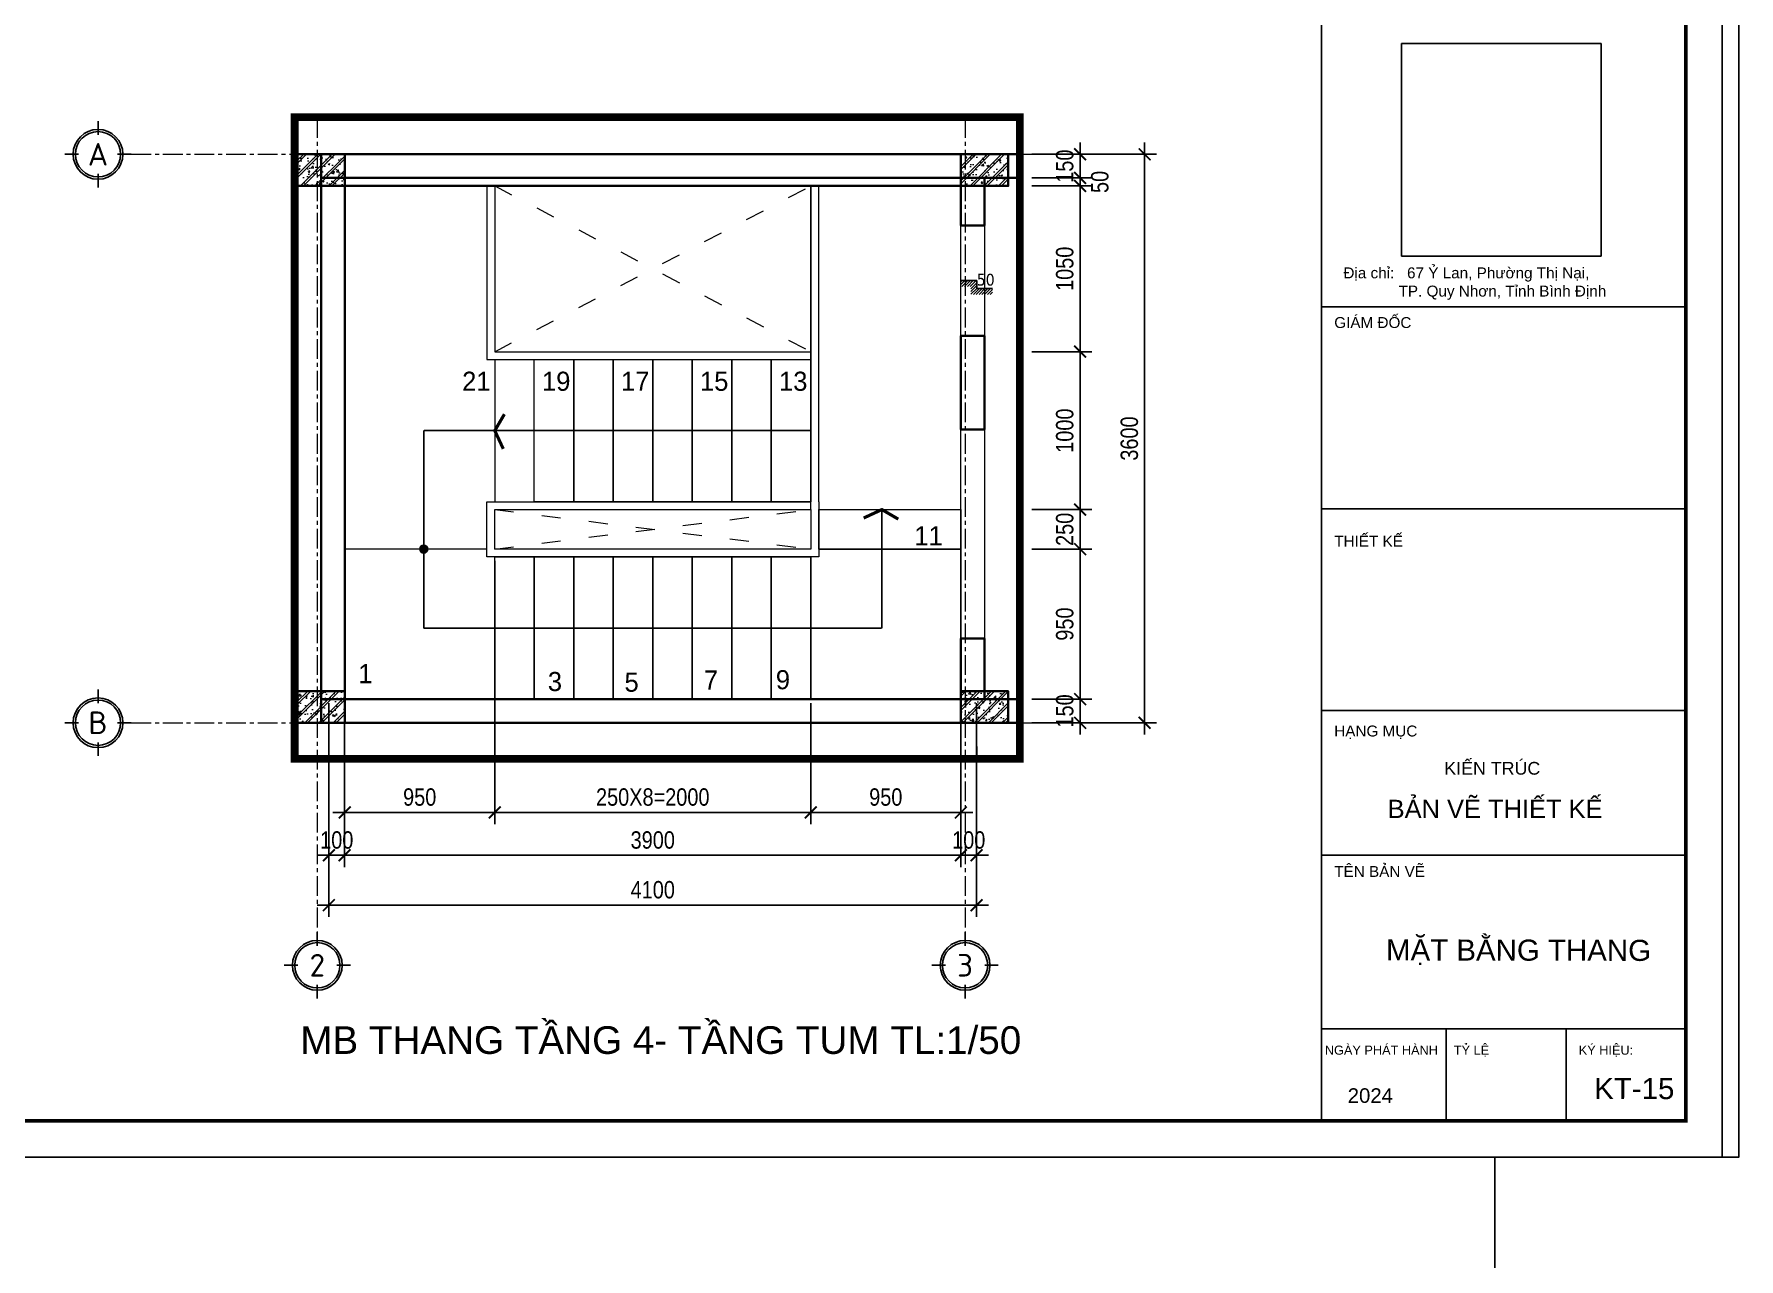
# Model space of a CAD drawing. Header units: inches. Extents: x 236662 to 497023, y -248575 to 81795.
# Drawn here: x 291129 to 301920, y -161604 to -153848 of the extents above; entities that cross this region are included whole.
import ezdxf
from ezdxf.enums import TextEntityAlignment as Align
from ezdxf.xclip import XClip

# ---------------------------------------------------------------- set-up
doc = ezdxf.new("R2010")
doc.units = ezdxf.units.IN
doc.header["$LTSCALE"] = 10
doc.header["$MEASUREMENT"] = 0
for name, pattern in [('ACAD_ISO02W100', [15, 12, -3]), ('ACAD_ISO03W100', [30, 12, -18]), ('CENTER', [2, 1.25, -0.25, 0.25, -0.25]), ('DASHED2', [0.375, 0.25, -0.125])]:
    doc.linetypes.add(name, pattern=pattern)
for name, color, linetype in [('01. HP_TEXT', 9, 'Continuous'), ('07. HP_KY HIEU', 43, 'Continuous'), ('07. HP_KY HIEU @ 1', 43, 'Continuous'), ('08. HP_DIM', 118, 'Continuous'), ('12. HP_NET KHUAT', 25, 'ACAD_ISO03W100'), ('TEXT', 2, 'Continuous')]:
    doc.layers.add(name, color=color, linetype=linetype)
for name, color, linetype, lineweight in [('02. HP_BE TONG', 1, 'Continuous', 35), ('03. HP_TUONG', 2, 'Continuous', 35), ('05. HP_TRUC', 251, 'CENTER', 5), ('06. HP_THAY 1', 134, 'Continuous', 15), ('06. HP_THAY 2', 147, 'Continuous', 13), ('09_HP_HATCH', 8, 'Continuous', 5), ('14. HP_OPENING', 250, 'ACAD_ISO03W100', 5), ('GHICHU', 7, 'Continuous', 9), ('N KHUAT', 8, 'Continuous', 5)]:
    doc.layers.add(name, color=color, linetype=linetype, lineweight=lineweight)
doc.layers.add('Tpl_Bound', color=1, linetype='Continuous', plot=False)
doc.styles.add('AVO', font='VAVOB.TTF')
doc.styles.add('BAOANNOTE', font='arial.ttf', dxfattribs={"width": 0.8})
doc.styles.add('ISOCP50', font='isocpeur.ttf')
doc.styles.get("Standard").update_dxf_attribs({"font": 'arial.ttf'})
doc.styles.add('TA1', font='arial.ttf')
doc.styles.add('Tahoma', font='tahoma.ttf')
doc.styles.add('TEXT (none)', font='arial.ttf')
doc.styles.add('text2', font='VHELVCN.TTF')
doc.dimstyles.new('AL-100', dxfattribs={"dimtxt": 220, "dimasz": 150, "dimexe": 150, "dimexo": 150, "dimgap": 80, "dimtad": 1, "dimdec": 0, "dimzin": 9, "dimtxsty": 'text2', "dimblk": 'ARCHTICK', "dimcen": 1, "dimdle": 150, "dimclrd": 256, "dimclre": 256, "dimclrt": 7, "dimadec": 0, "dimazin": 0, "dimtfac": 1, "dimtdec": 0, "dimtix": 1, "dimtmove": 2, "dimatfit": 3, "dimldrblk": 'ARCHTICK', "dimfxl": 1, "dimtolj": 1, "dimtzin": 0, "dimlwd": -1, "dimlwe": -1, "dimarcsym": 0})
doc.dimstyles.new('AL-100 (1-50)', dxfattribs={"dimscale": 0.5, "dimtxt": 220, "dimasz": 150, "dimexe": 150, "dimexo": 150, "dimgap": 80, "dimtad": 1, "dimdec": 0, "dimzin": 9, "dimtxsty": 'text2', "dimblk": 'ARCHTICK', "dimcen": 1, "dimdle": 150, "dimclrd": 256, "dimclre": 256, "dimclrt": 7, "dimadec": 0, "dimazin": 0, "dimtfac": 1, "dimtdec": 0, "dimtix": 1, "dimtmove": 2, "dimatfit": 3, "dimldrblk": 'ARCHTICK', "dimfxl": 1, "dimtolj": 1, "dimtzin": 0, "dimlwd": -1, "dimlwe": -1, "dimarcsym": 0})
picture_1 = doc.add_image_def('image1.jpg', size_in_pixel=(1818, 1935))

# ---------------------------------------------------------------- blocks, each defined once
blk = doc.blocks.new('KHUNG TEN A-3')
at = {"layer": '01. HP_TEXT'}
for points in [[(365, 116.74), (365, 163.34), (415, 163.34), (415, 116.74)], [(365, 89.04), (365, 116.74), (415, 116.74), (415, 89.04)], [(365, 61.35), (365, 89.04), (415, 89.04), (415, 61.35)], [(365, 61.35), (365, 41.47), (415, 41.47), (415, 61.35)], [(365, 17.61), (365, 41.47), (415, 41.47), (415, 17.61)], [(365, 5), (365, 17.61), (398.56, 17.61), (398.56, 5)], [(398.56, 5), (382.12, 5), (382.12, 17.61), (398.56, 17.61)], [(398.56, 5), (415, 5), (415, 17.61), (398.56, 17.61)]]:
    blk.add_lwpolyline(points, close=True, dxfattribs=at)
at = {"layer": '02. HP_BE TONG', "color": 1, "const_width": 0.5}
blk.add_lwpolyline([(15, 5), (415, 5), (415, 292), (15, 292)], close=True, dxfattribs=at)
at = {"layer": '06. HP_THAY 1'}
blk.add_lwpolyline([(0, 297), (420, 297), (420, 0), (0, 0)], close=True, dxfattribs=at)
at = {"layer": 'Defpoints'}
blk.add_lwpolyline([(0, 0), (420, 0), (420, 297), (0, 297)], close=True, dxfattribs=at)
at = {"layer": '01. HP_TEXT', "color": 7, "style": 'TA1'}
for s, height, p in [('GIÁM ĐỐC', 1.5, (366.75, 113.85)), ('THIẾT KẾ', 1.5, (366.75, 83.82)), ('HẠNG MỤC', 1.5, (366.75, 57.76)), ('TÊN BẢN VẼ', 1.5, (366.75, 38.47)), ('NGÀY PHÁT HÀNH', 1.25, (365.46, 14.06)), ('TỶ LỆ', 1.25, (383.16, 14.06)), ('KÝ HIỆU:', 1.25, (400.31, 14.06)), ('2024', 2, (368.6, 7.45))]:
    blk.add_text(s, height=height, dxfattribs=at).set_placement(p)
at = {"layer": '01. HP_TEXT', "style": 'TA1'}
for s, height, p in [('KIẾN TRÚC', 1.75, (388.44, 53.39)), ('BẢN VẼ THIẾT KẾ', 2.5, (388.83, 47.82))]:
    blk.add_text(s, height=height, dxfattribs=at).set_placement(p, align=Align.MIDDLE_CENTER)
at = {"layer": '01. HP_TEXT', "color": 7, "insert": (365.04, 122.17), "char_height": 1.5, "attachment_point": 1, "style": 'TA1'}
blk.add_mtext_dynamic_manual_height_columns('\\A1;\\pi-0.02931,l3,t7.47069,17.97069;Địa chỉ:   67 Ỷ Lan, Phường Thị Nại, \\P             TP. Quy Nhơn, Tỉnh Bình Định ', width=49.5509, gutter_width=2.41, heights=[62.37], dxfattribs=at)
image = blk.add_image(picture_1, insert=(375.99, 123.73), size_in_units=(27.41, 29.18))
image.dxf.flags = 7
blk = doc.blocks.new('Level mark - Plan 2')
blk.add_lwpolyline([(12.53, 0.4), (12.53, 3.6), (4.64, 3.6), (4.64, 0.4)], close=True)
at = {"style": 'BAOANNOTE', "flags": 8}
blk.add_attdef('FL%%P0.000', text='', height=2, dxfattribs=at).set_placement((9, 2), align=Align.MIDDLE_CENTER)
blk = doc.blocks.new('_ArchTick')
at = {"color": 0, "linetype": 'ByBlock', "const_width": 0.15}
blk.add_lwpolyline([(-0.5, -0.5), (0.5, 0.5)], dxfattribs=at)
blk = doc.blocks.new('*D1316')
at = {"layer": '08. HP_DIM', "transparency": 16777216}
for p, q in [((-15000, -3750), (-15000, -5073)), ((0, -3750), (0, -5073)), ((-15150, -4923), (150, -4923))]:
    blk.add_line(p, q, dxfattribs=at)
at = {"layer": 'Defpoints', "color": 0, "transparency": 16777216}
for p in [(-15000, -3600), (0, -3600), (0, -4923)]:
    blk.add_point(p, dxfattribs=at)
at = {"layer": '08. HP_DIM', "transparency": 16777216, "xscale": 150, "yscale": 150, "zscale": 150, "rotation": 180}
blk.add_blockref('_ArchTick', (-15000, -4923), dxfattribs=at)
at = {"layer": '08. HP_DIM', "transparency": 16777216, "xscale": 150, "yscale": 150, "zscale": 150}
blk.add_blockref('_ArchTick', (0, -4923), dxfattribs=at)
at = {"layer": '08. HP_DIM', "color": 7, "transparency": 16777216, "insert": (-8000, -4731), "char_height": 220, "attachment_point": 5, "style": 'text2'}
blk.add_mtext('\\A1;15000', dxfattribs=at)
blk = doc.blocks.new('*D1317')
at = {"layer": '08. HP_DIM', "transparency": 16777216}
for p, q in [((-9550, -3750), (-9550, -4616)), ((-5450, -3750), (-5450, -4616)), ((-9700, -4466), (-5300, -4466))]:
    blk.add_line(p, q, dxfattribs=at)
at = {"layer": 'Defpoints', "color": 0, "transparency": 16777216}
for p in [(-9550, -3600), (-5450, -3600), (-5450, -4466)]:
    blk.add_point(p, dxfattribs=at)
at = {"layer": '08. HP_DIM', "transparency": 16777216, "xscale": 150, "yscale": 150, "zscale": 150, "rotation": 180}
blk.add_blockref('_ArchTick', (-9550, -4466), dxfattribs=at)
at = {"layer": '08. HP_DIM', "transparency": 16777216, "xscale": 150, "yscale": 150, "zscale": 150}
blk.add_blockref('_ArchTick', (-5450, -4466), dxfattribs=at)
at = {"layer": '08. HP_DIM', "color": 7, "transparency": 16777216, "insert": (-7500, -4274), "char_height": 220, "attachment_point": 5, "style": 'text2'}
blk.add_mtext('\\A1;4100', dxfattribs=at)
blk = doc.blocks.new('*D1318')
at = {"layer": '08. HP_DIM', "transparency": 16777216}
for p, q in [((-5450, -3750), (-5450, -4610)), ((0, -3750), (0, -4610)), ((-5600, -4460), (150, -4460))]:
    blk.add_line(p, q, dxfattribs=at)
at = {"layer": 'Defpoints', "color": 0, "transparency": 16777216}
for p in [(-5450, -3600), (0, -3600), (0, -4460)]:
    blk.add_point(p, dxfattribs=at)
at = {"layer": '08. HP_DIM', "transparency": 16777216, "xscale": 150, "yscale": 150, "zscale": 150, "rotation": 180}
blk.add_blockref('_ArchTick', (-5450, -4460), dxfattribs=at)
at = {"layer": '08. HP_DIM', "transparency": 16777216, "xscale": 150, "yscale": 150, "zscale": 150}
blk.add_blockref('_ArchTick', (0, -4460), dxfattribs=at)
at = {"layer": '08. HP_DIM', "color": 7, "transparency": 16777216, "insert": (-2725, -4268), "char_height": 220, "attachment_point": 5, "style": 'text2'}
blk.add_mtext('\\A1;5450', dxfattribs=at)
blk = doc.blocks.new('COT')
at = {"layer": '09_HP_HATCH'}
h = blk.add_hatch(dxfattribs=at)
h.set_pattern_fill('CHAU-01', color=256, scale=15, pattern_type=2)
h.set_pattern_definition([(50, (-55276.965, -37444.2), (107.58903, -9.41282), [11.25, -123.75]), (355, (-55276.97, -37444.2), (-20.8127, 112.82882), [9, -99]), (100.4514, (-55268, -37444.99), (86.7764, 103.41593), [9.56103, -105.17132]), (46.1842, (-55276.97, -37414.2), (160.08616, -24.82785), [16.875, -185.625]), (96.6356, (-55263.62, -37416.27), (140.1994, 146.11768), [14.34154, -157.75695]), (351.1842, (-55276.97, -37414.2), (140.1993, 146.1178), [13.5, -148.5]), (21, (-55261.965, -37421.7), (89.53606, -60.39283), [11.25, -123.75]), (326, (-55261.97, -37421.7), (36.4973, 108.7725), [9, -99]), (71.4514, (-55254.5, -37426.73), (126.0334, 48.37957), [9.56103, -105.17132]), (37.5, (-55276.965, -37444.2), (1.823978, 49.934078), [0, -97.8, 0, -100.5, 0, -99.375]), (7.5, (-55276.965, -37444.2), (39.46043, 59.161757), [0, -57.3, 0, -95.55, 0, -37.875]), (327.5, (-55310.415, -37444.2), (80.073365, -3.38323), [0, -37.5, 0, -117, 0, -155.25]), (317.5, (-55325.415, -37444.2), (87.477925, 15.01575), [0, -48.75, 0, -77.7, 0, -110.25]), (45, (-55276.965, -37444.2), (-45.07806, 45.07806), []), (45, (-55276.965, -37425.827), (-45.07806, 45.07806), [])])
h.paths.add_polyline_path([(0, -200), (300, -200), (300, 0), (0, 0)])
at = {"layer": '02. HP_BE TONG'}
blk.add_lwpolyline([(0, -200), (300, -200), (300, 0), (0, 0)], close=True, dxfattribs=at)
blk = doc.blocks.new('ádasdwdczxzc')
at = {"layer": '03. HP_TUONG'}
for p in [(-15000, 3600), (-9750, 3600), (-5550, 3600), (-300, 3600), (-15000, 200), (-9750, 200), (-5550, 200), (-300, 200)]:
    blk.add_blockref('COT', p, dxfattribs=at)
blk = doc.blocks.new('*D1319')
at = {"layer": '08. HP_DIM', "transparency": 16777216}
for p, q in [((1484, 150), (1484, -3750)), ((150, 0), (1634, 0)), ((150, -3600), (1634, -3600))]:
    blk.add_line(p, q, dxfattribs=at)
at = {"layer": 'Defpoints', "color": 0, "transparency": 16777216}
for p in [(0, 0), (0, -3600), (1484, -3600)]:
    blk.add_point(p, dxfattribs=at)
at = {"layer": '08. HP_DIM', "transparency": 16777216, "xscale": 150, "yscale": 150, "zscale": 150}
for p, rotation in [((1484, 0), 90), ((1484, -3600), 270)]:
    blk.add_blockref('_ArchTick', p, dxfattribs=dict(at, rotation=rotation))
at = {"layer": '08. HP_DIM', "color": 7, "transparency": 16777216, "insert": (1292, -1800), "char_height": 220, "attachment_point": 5, "rotation": 90, "style": 'text2'}
blk.add_mtext('\\A1;3600', dxfattribs=at)
blk = doc.blocks.new('Step Symbol - Metric')
h = blk.add_hatch()
h.set_pattern_fill('_USER', color=0, angle=45, style=0, pattern_type=0)
h.set_pattern_definition([(45, (0, 4), (-0.70711, 0.70711), [])])
h.paths.add_polyline_path([(8, 0), (8, -3), (-3, -3), (-3, 1), (-8, 1), (-8, 4), (0, 4), (0, 0)])
at = {"color": 0}
blk.add_lwpolyline([(8, 0), (0, 0), (0, 4), (-8, 4)], dxfattribs=at)
blk.add_attdef('Step', (2, 2), '', height=3, dxfattribs=at)
blk = doc.blocks.new('*D1320')
at = {"layer": '08. HP_DIM', "transparency": 16777216}
for p, q in [((-15000, -3750), (-15000, -4616)), ((-9550, -3750), (-9550, -4616)), ((-9400, -4466), (-15150, -4466))]:
    blk.add_line(p, q, dxfattribs=at)
at = {"layer": 'Defpoints', "color": 0, "transparency": 16777216}
for p in [(-15000, -3600), (-9550, -3600), (-15000, -4466)]:
    blk.add_point(p, dxfattribs=at)
at = {"layer": '08. HP_DIM', "transparency": 16777216, "xscale": 150, "yscale": 150, "zscale": 150, "rotation": 180}
blk.add_blockref('_ArchTick', (-15000, -4466), dxfattribs=at)
at = {"layer": '08. HP_DIM', "transparency": 16777216, "xscale": 150, "yscale": 150, "zscale": 150}
blk.add_blockref('_ArchTick', (-9550, -4466), dxfattribs=at)
at = {"layer": '08. HP_DIM', "color": 7, "transparency": 16777216, "insert": (-12275, -4274), "char_height": 220, "attachment_point": 5, "style": 'text2'}
blk.add_mtext('\\A1;5450', dxfattribs=at)
blk = doc.blocks.new('grid test1')
at = {"ltscale": 20}
for p, q in [((0, 440), (0, 260)), ((-260, 0), (-440, 0)), ((440, 0), (260, 0)), ((0, -260), (0, -440))]:
    blk.add_line(p, q, dxfattribs=at)
at = {"color": 251, "ltscale": 20, "true_color": 0x636466}
for radius in [330, 300]:
    blk.add_circle((0, 0), radius, dxfattribs=at)
at = {"layer": '01. HP_TEXT', "color": 2, "ltscale": 20, "true_color": 0xf1eb1f, "style": 'ISOCP50'}
blk.add_attdef('GRID', text='', height=300, dxfattribs=at).set_placement((-37, 0), align=Align.MIDDLE_CENTER)
blk = doc.blocks.new('ÁDASDASDFFF')
at = {"layer": '05. HP_TRUC', "ltscale": 10}
for p, q in [((0, 3829), (0, -1326)), ((4100, 3829), (4100, -1326)), ((-1177, 3600), (5023, 3600)), ((-1177, 0), (5023, 0))]:
    blk.add_line(p, q, dxfattribs=at)
at = {"layer": '07. HP_KY HIEU @ 1', "ltscale": 20}
ref = blk.add_blockref('grid test1', (-1388, 3600), dxfattribs=dict(at, xscale=0.477750000078231, yscale=0.477750000078231, zscale=0.477750000078231))
ref.add_attrib('GRID', 'A', dxfattribs={"layer": 'TEXT', "ltscale": 20, "height": 143, "style": 'ISOCP50'}).set_placement((-1388, 3600), align=Align.MIDDLE_CENTER)
ref = blk.add_blockref('grid test1', (-1388, 0), dxfattribs=dict(at, xscale=0.477750000078231, yscale=0.477750000078231, zscale=0.477750000078231))
ref.add_attrib('GRID', 'B', dxfattribs={"layer": 'TEXT', "ltscale": 20, "height": 143, "style": 'ISOCP50'}).set_placement((-1388, 0), align=Align.MIDDLE_CENTER)
ref = blk.add_blockref('grid test1', (0, -1536), dxfattribs=dict(at, xscale=0.477750000078231, yscale=0.477750000078231, zscale=0.477750000078231))
ref.add_attrib('GRID', '2', dxfattribs={"layer": 'TEXT', "ltscale": 20, "height": 143, "style": 'ISOCP50'}).set_placement((0, -1536), align=Align.MIDDLE_CENTER)
ref = blk.add_blockref('grid test1', (4100, -1536), dxfattribs=dict(at, xscale=0.477750000078231, yscale=0.477750000078231, zscale=0.477750000078231))
ref.add_attrib('GRID', '3', dxfattribs={"layer": 'TEXT', "ltscale": 20, "height": 143, "style": 'ISOCP50'}).set_placement((4100, -1536), align=Align.MIDDLE_CENTER)
blk = doc.blocks.new('*D547')
at = {"layer": '08. HP_DIM', "transparency": 16777216}
for p, q in [((294045, -157184), (294045, -158852)), ((293095, -158084), (293095, -158852)), ((293020, -158777), (294120, -158777))]:
    blk.add_line(p, q, dxfattribs=at)
at = {"layer": 'Defpoints', "color": 0, "transparency": 16777216}
for p in [(294045, -157109), (293095, -158009), (294045, -158777)]:
    blk.add_point(p, dxfattribs=at)
at = {"layer": '08. HP_DIM', "transparency": 16777216, "xscale": 75, "yscale": 75, "zscale": 75, "rotation": 180}
blk.add_blockref('_ArchTick', (293095, -158777), dxfattribs=at)
at = {"layer": '08. HP_DIM', "transparency": 16777216, "xscale": 75, "yscale": 75, "zscale": 75}
blk.add_blockref('_ArchTick', (294045, -158777), dxfattribs=at)
at = {"layer": '08. HP_DIM', "color": 7, "transparency": 16777216, "insert": (293570, -158680), "char_height": 110, "attachment_point": 5, "style": 'text2'}
blk.add_mtext('\\A1;950', dxfattribs=at)
blk = doc.blocks.new('*D548')
at = {"layer": '08. HP_DIM', "transparency": 16777216}
for p, q in [((294045, -157184), (294045, -158852)), ((296045, -158084), (296045, -158852)), ((293970, -158777), (296120, -158777))]:
    blk.add_line(p, q, dxfattribs=at)
at = {"layer": 'Defpoints', "color": 0, "transparency": 16777216}
for p in [(294045, -157109), (296045, -158009), (296045, -158777)]:
    blk.add_point(p, dxfattribs=at)
at = {"layer": '08. HP_DIM', "transparency": 16777216, "xscale": 75, "yscale": 75, "zscale": 75, "rotation": 180}
blk.add_blockref('_ArchTick', (294045, -158777), dxfattribs=at)
at = {"layer": '08. HP_DIM', "transparency": 16777216, "xscale": 75, "yscale": 75, "zscale": 75}
blk.add_blockref('_ArchTick', (296045, -158777), dxfattribs=at)
at = {"layer": '08. HP_DIM', "color": 7, "transparency": 16777216, "insert": (295045, -158680), "char_height": 110, "attachment_point": 5, "style": 'text2'}
blk.add_mtext('\\A1;250X8=2000', dxfattribs=at)
blk = doc.blocks.new('*D549')
at = {"layer": '08. HP_DIM', "transparency": 16777216}
for p, q in [((296045, -158084), (296045, -158852)), ((296995, -158084), (296995, -158852)), ((295970, -158777), (297070, -158777))]:
    blk.add_line(p, q, dxfattribs=at)
at = {"layer": 'Defpoints', "color": 0, "transparency": 16777216}
for p in [(296045, -158009), (296995, -158009), (296995, -158777)]:
    blk.add_point(p, dxfattribs=at)
at = {"layer": '08. HP_DIM', "transparency": 16777216, "xscale": 75, "yscale": 75, "zscale": 75, "rotation": 180}
blk.add_blockref('_ArchTick', (296045, -158777), dxfattribs=at)
at = {"layer": '08. HP_DIM', "transparency": 16777216, "xscale": 75, "yscale": 75, "zscale": 75}
blk.add_blockref('_ArchTick', (296995, -158777), dxfattribs=at)
at = {"layer": '08. HP_DIM', "color": 7, "transparency": 16777216, "insert": (296520, -158680), "char_height": 110, "attachment_point": 5, "style": 'text2'}
blk.add_mtext('\\A1;950', dxfattribs=at)
blk = doc.blocks.new('*D550')
at = {"layer": '08. HP_DIM', "transparency": 16777216}
for p, q in [((292995, -158284), (292995, -159439)), ((297095, -158284), (297095, -159439)), ((292920, -159364), (297170, -159364))]:
    blk.add_line(p, q, dxfattribs=at)
at = {"layer": 'Defpoints', "color": 0, "transparency": 16777216}
for p in [(292995, -158209), (297095, -158209), (297095, -159364)]:
    blk.add_point(p, dxfattribs=at)
at = {"layer": '08. HP_DIM', "transparency": 16777216, "xscale": 75, "yscale": 75, "zscale": 75, "rotation": 180}
blk.add_blockref('_ArchTick', (292995, -159364), dxfattribs=at)
at = {"layer": '08. HP_DIM', "transparency": 16777216, "xscale": 75, "yscale": 75, "zscale": 75}
blk.add_blockref('_ArchTick', (297095, -159364), dxfattribs=at)
at = {"layer": '08. HP_DIM', "color": 7, "transparency": 16777216, "insert": (295045, -159267), "char_height": 110, "attachment_point": 5, "style": 'text2'}
blk.add_mtext('\\A1;4100', dxfattribs=at)
blk = doc.blocks.new('*D551')
at = {"layer": '08. HP_DIM', "transparency": 16777216}
for p, q in [((293095, -158084), (293095, -159123)), ((296995, -158084), (296995, -159123)), ((293020, -159048), (297070, -159048))]:
    blk.add_line(p, q, dxfattribs=at)
at = {"layer": 'Defpoints', "color": 0, "transparency": 16777216}
for p in [(293095, -158009), (296995, -158009), (296995, -159048)]:
    blk.add_point(p, dxfattribs=at)
at = {"layer": '08. HP_DIM', "transparency": 16777216, "xscale": 75, "yscale": 75, "zscale": 75, "rotation": 180}
blk.add_blockref('_ArchTick', (293095, -159048), dxfattribs=at)
at = {"layer": '08. HP_DIM', "transparency": 16777216, "xscale": 75, "yscale": 75, "zscale": 75}
blk.add_blockref('_ArchTick', (296995, -159048), dxfattribs=at)
at = {"layer": '08. HP_DIM', "color": 7, "transparency": 16777216, "insert": (295045, -158952), "char_height": 110, "attachment_point": 5, "style": 'text2'}
blk.add_mtext('\\A1;3900', dxfattribs=at)
blk = doc.blocks.new('*D552')
at = {"layer": '08. HP_DIM', "transparency": 16777216}
for p, q in [((292995, -158084), (292995, -159123)), ((293095, -158084), (293095, -159123)), ((292995, -159048), (292920, -159048)), ((293095, -159048), (292995, -159048)), ((293095, -159048), (293170, -159048))]:
    blk.add_line(p, q, dxfattribs=at)
at = {"layer": 'Defpoints', "color": 0, "transparency": 16777216}
for p in [(292995, -158009), (293095, -158009), (292995, -159048)]:
    blk.add_point(p, dxfattribs=at)
at = {"layer": '08. HP_DIM', "transparency": 16777216, "xscale": 75, "yscale": 75, "zscale": 75}
blk.add_blockref('_ArchTick', (292995, -159048), dxfattribs=at)
at = {"layer": '08. HP_DIM', "transparency": 16777216, "xscale": 75, "yscale": 75, "zscale": 75, "rotation": 180}
blk.add_blockref('_ArchTick', (293095, -159048), dxfattribs=at)
at = {"layer": '08. HP_DIM', "color": 7, "transparency": 16777216, "insert": (293045, -158952), "char_height": 110, "attachment_point": 5, "style": 'text2'}
blk.add_mtext('\\A1;100', dxfattribs=at)
blk = doc.blocks.new('*D553')
at = {"layer": '08. HP_DIM', "transparency": 16777216}
for p, q in [((296995, -158084), (296995, -159123)), ((297095, -158084), (297095, -159123)), ((296995, -159048), (296920, -159048)), ((296995, -159048), (297095, -159048)), ((297095, -159048), (297170, -159048))]:
    blk.add_line(p, q, dxfattribs=at)
at = {"layer": 'Defpoints', "color": 0, "transparency": 16777216}
for p in [(296995, -158009), (297095, -158009), (297095, -159048)]:
    blk.add_point(p, dxfattribs=at)
at = {"layer": '08. HP_DIM', "transparency": 16777216, "xscale": 75, "yscale": 75, "zscale": 75}
blk.add_blockref('_ArchTick', (296995, -159048), dxfattribs=at)
at = {"layer": '08. HP_DIM', "transparency": 16777216, "xscale": 75, "yscale": 75, "zscale": 75, "rotation": 180}
blk.add_blockref('_ArchTick', (297095, -159048), dxfattribs=at)
at = {"layer": '08. HP_DIM', "color": 7, "transparency": 16777216, "insert": (297045, -158952), "char_height": 110, "attachment_point": 5, "style": 'text2'}
blk.add_mtext('\\A1;100', dxfattribs=at)
blk = doc.blocks.new('*D554')
at = {"layer": '08. HP_DIM', "transparency": 16777216}
for p, q in [((297444, -158059), (297825, -158059)), ((297750, -158059), (297750, -157984)), ((297750, -158209), (297750, -158059)), ((297444, -158209), (297825, -158209)), ((297750, -158209), (297750, -158284))]:
    blk.add_line(p, q, dxfattribs=at)
at = {"layer": 'Defpoints', "color": 0, "transparency": 16777216}
for p in [(297369, -158059), (297750, -158059), (297369, -158209)]:
    blk.add_point(p, dxfattribs=at)
at = {"layer": '08. HP_DIM', "transparency": 16777216, "xscale": 75, "yscale": 75, "zscale": 75}
for p, rotation in [((297750, -158059), 270), ((297750, -158209), 90)]:
    blk.add_blockref('_ArchTick', p, dxfattribs=dict(at, rotation=rotation))
at = {"layer": '08. HP_DIM', "color": 7, "transparency": 16777216, "insert": (297653, -158134), "char_height": 110, "attachment_point": 5, "rotation": 90, "style": 'text2'}
blk.add_mtext('\\A1;150', dxfattribs=at)
blk = doc.blocks.new('*D555')
at = {"layer": '08. HP_DIM', "transparency": 16777216}
for p, q in [((297750, -158134), (297750, -157034)), ((297444, -157109), (297825, -157109)), ((297444, -158059), (297825, -158059))]:
    blk.add_line(p, q, dxfattribs=at)
at = {"layer": 'Defpoints', "color": 0, "transparency": 16777216}
for p in [(297369, -157109), (297750, -157109), (297369, -158059)]:
    blk.add_point(p, dxfattribs=at)
at = {"layer": '08. HP_DIM', "transparency": 16777216, "xscale": 75, "yscale": 75, "zscale": 75}
for p, rotation in [((297750, -157109), 90), ((297750, -158059), 270)]:
    blk.add_blockref('_ArchTick', p, dxfattribs=dict(at, rotation=rotation))
at = {"layer": '08. HP_DIM', "color": 7, "transparency": 16777216, "insert": (297653, -157584), "char_height": 110, "attachment_point": 5, "rotation": 90, "style": 'text2'}
blk.add_mtext('\\A1;950', dxfattribs=at)
blk = doc.blocks.new('*D556')
at = {"layer": '08. HP_DIM', "transparency": 16777216}
for p, q in [((297750, -156859), (297750, -156784)), ((297444, -156859), (297825, -156859)), ((297750, -157109), (297750, -156859)), ((297444, -157109), (297825, -157109)), ((297750, -157109), (297750, -157184))]:
    blk.add_line(p, q, dxfattribs=at)
at = {"layer": 'Defpoints', "color": 0, "transparency": 16777216}
for p in [(297369, -156859), (297750, -156859), (297369, -157109)]:
    blk.add_point(p, dxfattribs=at)
at = {"layer": '08. HP_DIM', "transparency": 16777216, "xscale": 75, "yscale": 75, "zscale": 75}
for p, rotation in [((297750, -156859), 270), ((297750, -157109), 90)]:
    blk.add_blockref('_ArchTick', p, dxfattribs=dict(at, rotation=rotation))
at = {"layer": '08. HP_DIM', "color": 7, "transparency": 16777216, "insert": (297653, -156984), "char_height": 110, "attachment_point": 5, "rotation": 90, "style": 'text2'}
blk.add_mtext('\\A1;250', dxfattribs=at)
blk = doc.blocks.new('*D557')
at = {"layer": '08. HP_DIM', "transparency": 16777216}
for p, q in [((297750, -156934), (297750, -155784)), ((297444, -155859), (297825, -155859)), ((297444, -156859), (297825, -156859))]:
    blk.add_line(p, q, dxfattribs=at)
at = {"layer": 'Defpoints', "color": 0, "transparency": 16777216}
for p in [(297369, -155859), (297750, -155859), (297369, -156859)]:
    blk.add_point(p, dxfattribs=at)
at = {"layer": '08. HP_DIM', "transparency": 16777216, "xscale": 75, "yscale": 75, "zscale": 75}
for p, rotation in [((297750, -155859), 90), ((297750, -156859), 270)]:
    blk.add_blockref('_ArchTick', p, dxfattribs=dict(at, rotation=rotation))
at = {"layer": '08. HP_DIM', "color": 7, "transparency": 16777216, "insert": (297653, -156359), "char_height": 110, "attachment_point": 5, "rotation": 90, "style": 'text2'}
blk.add_mtext('\\A1;1000', dxfattribs=at)
blk = doc.blocks.new('*D558')
at = {"layer": '08. HP_DIM', "transparency": 16777216}
for p, q in [((297750, -155934), (297750, -154734)), ((297444, -154809), (297825, -154809)), ((297444, -155859), (297825, -155859))]:
    blk.add_line(p, q, dxfattribs=at)
at = {"layer": 'Defpoints', "color": 0, "transparency": 16777216}
for p in [(297369, -154809), (297750, -154809), (297369, -155859)]:
    blk.add_point(p, dxfattribs=at)
at = {"layer": '08. HP_DIM', "transparency": 16777216, "xscale": 75, "yscale": 75, "zscale": 75}
for p, rotation in [((297750, -154809), 90), ((297750, -155859), 270)]:
    blk.add_blockref('_ArchTick', p, dxfattribs=dict(at, rotation=rotation))
at = {"layer": '08. HP_DIM', "color": 7, "transparency": 16777216, "insert": (297653, -155334), "char_height": 110, "attachment_point": 5, "rotation": 90, "style": 'text2'}
blk.add_mtext('\\A1;1050', dxfattribs=at)
blk = doc.blocks.new('*D559')
at = {"layer": '08. HP_DIM', "transparency": 16777216}
for p, q in [((297444, -154609), (297825, -154609)), ((297750, -154609), (297750, -154534)), ((297750, -154759), (297750, -154609)), ((297444, -154759), (297825, -154759)), ((297750, -154759), (297750, -154834))]:
    blk.add_line(p, q, dxfattribs=at)
at = {"layer": 'Defpoints', "color": 0, "transparency": 16777216}
for p in [(297369, -154609), (297750, -154609), (297369, -154759)]:
    blk.add_point(p, dxfattribs=at)
at = {"layer": '08. HP_DIM', "transparency": 16777216, "xscale": 75, "yscale": 75, "zscale": 75}
for p, rotation in [((297750, -154609), 270), ((297750, -154759), 90)]:
    blk.add_blockref('_ArchTick', p, dxfattribs=dict(at, rotation=rotation))
at = {"layer": '08. HP_DIM', "color": 7, "transparency": 16777216, "insert": (297653, -154684), "char_height": 110, "attachment_point": 5, "rotation": 90, "style": 'text2'}
blk.add_mtext('\\A1;150', dxfattribs=at)
blk = doc.blocks.new('*D560')
at = {"layer": '08. HP_DIM', "transparency": 16777216}
for p, q in [((297750, -154759), (297750, -154684)), ((297444, -154759), (297825, -154759)), ((297444, -154809), (297825, -154809)), ((297750, -154809), (297750, -154759)), ((297750, -154809), (297750, -154884))]:
    blk.add_line(p, q, dxfattribs=at)
at = {"layer": 'Defpoints', "color": 0, "transparency": 16777216}
for p in [(297369, -154759), (297369, -154809), (297750, -154759)]:
    blk.add_point(p, dxfattribs=at)
at = {"layer": '08. HP_DIM', "transparency": 16777216, "xscale": 75, "yscale": 75, "zscale": 75}
for p, rotation in [((297750, -154759), 270), ((297750, -154809), 90)]:
    blk.add_blockref('_ArchTick', p, dxfattribs=dict(at, rotation=rotation))
at = {"layer": '08. HP_DIM', "color": 7, "transparency": 16777216, "insert": (297875, -154784), "char_height": 110, "attachment_point": 5, "rotation": 90, "style": 'text2'}
blk.add_mtext('\\A1;50', dxfattribs=at)
blk = doc.blocks.new('*D561')
at = {"layer": '08. HP_DIM', "transparency": 16777216}
for p, q in [((297444, -154609), (298233, -154609)), ((298158, -158284), (298158, -154534)), ((297444, -158209), (298233, -158209))]:
    blk.add_line(p, q, dxfattribs=at)
at = {"layer": 'Defpoints', "color": 0, "transparency": 16777216}
for p in [(297369, -154609), (298158, -154609), (297369, -158209)]:
    blk.add_point(p, dxfattribs=at)
at = {"layer": '08. HP_DIM', "transparency": 16777216, "xscale": 75, "yscale": 75, "zscale": 75}
for p, rotation in [((298158, -154609), 90), ((298158, -158209), 270)]:
    blk.add_blockref('_ArchTick', p, dxfattribs=dict(at, rotation=rotation))
at = {"layer": '08. HP_DIM', "color": 7, "transparency": 16777216, "insert": (298062, -156409), "char_height": 110, "attachment_point": 5, "rotation": 90, "style": 'text2'}
blk.add_mtext('\\A1;3600', dxfattribs=at)
blk = doc.blocks.new('mb tang tum')
at = {"layer": '07. HP_KY HIEU'}
h = blk.add_hatch(color=256, dxfattribs=at)
h.dxf.hatch_style = 1
edge = h.paths.add_edge_path()
edge.add_arc((-8950, -2500), 25, 0, 360)
at = {"layer": '03. HP_TUONG'}
for points in [[(-9600, 0), (-4250, 0), (-4250, -150), (-9600, -150)], [(-9600, -150), (-9450, -150), (-9450, -3450), (-9600, -3450)], [(-9450, -200), (-5550, -200), (-5550, -150), (-9450, -150)], [(-5550, -150), (-5400, -150), (-5400, -450), (-5550, -450)], [(-5550, -1150), (-5400, -1150), (-5400, -1742.5), (-5550, -1742.5)], [(-9600, -3450), (-4250, -3450), (-4250, -3600), (-9600, -3600)]]:
    blk.add_lwpolyline(points, close=True, dxfattribs=at)
blk.add_lwpolyline([(-5550, -3067.5), (-5550, -3450), (-5400, -3450), (-5400, -3067.5), (-5550, -3067.5)], dxfattribs=at)
at = {"layer": '06. HP_THAY 1'}
for p, q in [((-8500, -200), (-8500, -1250)), ((-6500, -2250), (-6500, -200)), ((-6450, -2200), (-6450, -200)), ((-8500, -1250), (-6500, -1250))]:
    blk.add_line(p, q, dxfattribs=at)
for points in [[(-14800, -3600), (-14800, -3630), (-15030, -3630), (-15030, 30), (-14800, 30), (-14800, 0)], [(-9600, 0), (-15000, 0), (-15000, -3600), (-9600, -3600)], [(-4250, 0), (0, 0), (0, -3600), (-4250, -3600)], [(-9600, -200), (-14800, -200), (-14800, -3400), (-9600, -3400)], [(-8550, -200), (-8550, -1300), (-6500, -1300), (-6500, -200)], [(-4250, -150), (-150, -150), (-150, -3450), (-4250, -3450)], [(-6450, -2200), (-6450, -2550), (-8550, -2550), (-8550, -2200), (-6500, -2200)]]:
    blk.add_lwpolyline(points, dxfattribs=at)
for points in [[(-5550, -1742.5), (-5400, -1742.5), (-5400, -3067.5), (-5550, -3067.5)], [(-8500, -2250), (-6500, -2250), (-6500, -2500), (-8500, -2500)], [(-13400, -3400), (-14800, -3400), (-14800, -2700), (-13400, -2700)], [(-13420, -3380), (-14780, -3380), (-14780, -2720), (-13420, -2720)], [(-14730, -3380), (-14680, -3380), (-14680, -2720), (-14730, -2720)], [(-14580, -3380), (-14530, -3380), (-14530, -2720), (-14580, -2720)], [(-14430, -3380), (-14380, -3380), (-14380, -2720), (-14430, -2720)], [(-14280, -3380), (-14230, -3380), (-14230, -2720), (-14280, -2720)], [(-14130, -3380), (-14080, -3380), (-14080, -2720), (-14130, -2720)], [(-13980, -3380), (-13930, -3380), (-13930, -2720), (-13980, -2720)], [(-13830, -3380), (-13780, -3380), (-13780, -2720), (-13830, -2720)], [(-13680, -3380), (-13630, -3380), (-13630, -2720), (-13680, -2720)], [(-13530, -3380), (-13480, -3380), (-13480, -2720), (-13530, -2720)]]:
    blk.add_lwpolyline(points, close=True, dxfattribs=at)
at = {"layer": '06. HP_THAY 2'}
blk.add_line((-8500, -1300), (-8500, -2200), dxfattribs=at)
for points in [[(-15900, 30), (-16280, 30), (-16280, -2780), (-15900, -2780)], [(-15900, 0), (-15000, 0), (-15000, -100), (-15900, -100)], [(-5550, -450), (-5400, -450), (-5400, -1150), (-5550, -1150)], [(-8250, -2200), (-8250, -1300), (-8000, -1300), (-8000, -2200)], [(-8000, -2200), (-8000, -1300), (-7750, -1300), (-7750, -2200)], [(-7750, -2200), (-7750, -1300), (-7500, -1300), (-7500, -2200)], [(-7500, -2200), (-7500, -1300), (-7250, -1300), (-7250, -2200)], [(-7250, -2200), (-7250, -1300), (-7000, -1300), (-7000, -2200)], [(-7000, -2200), (-7000, -1300), (-6750, -1300), (-6750, -2200)], [(-6750, -2200), (-6750, -1300), (-6500, -1300), (-6500, -2200)], [(-6450, -2250), (-5550, -2250), (-5550, -2500), (-6450, -2500)], [(-8500, -3450), (-8500, -2550), (-8250, -2550), (-8250, -3450)], [(-8250, -3450), (-8250, -2550), (-8000, -2550), (-8000, -3450)], [(-8000, -3450), (-8000, -2550), (-7750, -2550), (-7750, -3450)], [(-7750, -3450), (-7750, -2550), (-7500, -2550), (-7500, -3450)], [(-7500, -3450), (-7500, -2550), (-7250, -2550), (-7250, -3450)], [(-7250, -3450), (-7250, -2550), (-7000, -2550), (-7000, -3450)], [(-7000, -3450), (-7000, -2550), (-6750, -2550), (-6750, -3450)], [(-6750, -3450), (-6750, -2550), (-6500, -2550), (-6500, -3450)], [(-16150, -2780), (-16050, -2780), (-16050, -3420), (-16150, -3420)], [(-16230, -3420), (-15000, -3420), (-15000, -3630), (-16230, -3630)]]:
    blk.add_lwpolyline(points, close=True, dxfattribs=at)
for points in [[(-6450, -2200), (-6450, -2250), (-5550, -2250), (-5550, -200), (-6500, -200), (-6500, -2200)], [(-150, -1200), (-650, -1200), (-650, -150), (-550, -150), (-550, -1100), (-150, -1100)], [(-8550, -2500), (-9450, -2500), (-9450, -3450), (-8500, -3450), (-8500, -2550)], [(-6450, -2500), (-5550, -2500), (-5550, -3450), (-6500, -3450), (-6500, -2550)], [(-6450, -2500), (-6450, -2550), (-6500, -2550)], [(-16050, -2780), (-16050, -3420), (-15350, -3420), (-15350, -2750), (-15900, -2750)]]:
    blk.add_lwpolyline(points, dxfattribs=at)
at = {"layer": '07. HP_KY HIEU', "linetype": 'DASHED2'}
blk.add_lwpolyline([(-6500, -1750), (-8950, -1750), (-8950, -3000), (-6050, -3000), (-6050, -2250)], dxfattribs=at)
at = {"layer": '07. HP_KY HIEU'}
blk.add_circle((-8950, -2500), 25, dxfattribs=at)
at = {"layer": '12. HP_NET KHUAT'}
blk.add_line((-4250, -150), (-4250, -3450), dxfattribs=at)
for points in [[(-15930, 0), (-16250, 0), (-16250, -2750), (-15930, -2750)], [(-16200, -3450), (-15000, -3450), (-15000, -3600), (-16200, -3600)]]:
    blk.add_lwpolyline(points, close=True, dxfattribs=at)
at = {"layer": '14. HP_OPENING'}
for p, q in [((-8500, -200), (-6500, -1250)), ((-8500, -1250), (-6500, -200)), ((-8500, -2250), (-6500, -2500)), ((-8500, -2500), (-6500, -2250))]:
    blk.add_line(p, q, dxfattribs=at)
at = {"layer": 'N KHUAT', "linetype": 'Continuous', "const_width": 20}
for points in [[(-8446.4, -1865.5), (-8500, -1750), (-8439.4, -1646)], [(-6165.5, -2303.6), (-6050, -2250), (-5946, -2310.6)]]:
    blk.add_lwpolyline(points, dxfattribs=at)
ref = blk.add_blockref('Level mark - Plan 2', (-13250.6, -2117.1), dxfattribs=dict(xscale=100, yscale=100, zscale=100))
ref.add_attrib('FL%%P0.000', 'FL:+14.900', dxfattribs={"height": 100, "style": 'BAOANNOTE'}).set_placement((-12350.6, -1917.1), align=Align.MIDDLE_CENTER)
ref = blk.add_blockref('Level mark - Plan 2', (-3847.6, -2117.1), dxfattribs=dict(xscale=100, yscale=100, zscale=100))
ref.add_attrib('FL%%P0.000', 'FL:+13.361', dxfattribs={"height": 100, "style": 'BAOANNOTE'}).set_placement((-2947.6, -1917.1), align=Align.MIDDLE_CENTER)
at = {"layer": '07. HP_KY HIEU @ 1'}
ref = blk.add_blockref('Step Symbol - Metric', (-5450, -850), dxfattribs=dict(at, xscale=12.5, yscale=12.5, zscale=12.5))
ref.add_attrib('Step', '50', (-5449, -831.6), dxfattribs={"layer": '0', "color": 7, "height": 75, "style": 'Tahoma'})
at = {"layer": '08. HP_DIM'}
blk.add_blockref('ádasdwdczxzc', (0, -3600), dxfattribs=at)
at = {"layer": '01. HP_TEXT', "style": 'TEXT (none)'}
for s, height, p in [('MÁI BÊ TÔNG', 159.876, (-13107.6, -1648.3)), ('SÂN THƯỢNG', 159.88, (-3704.5, -1648.3))]:
    blk.add_text(s, height=height, dxfattribs=at).set_placement(p)
at = {"layer": 'GHICHU', "color": 0, "linetype": 'Continuous', "style": 'AVO'}
for s, p in [('21', (-8706.7, -1497.8)), ('19', (-8201.3, -1497.8)), ('17', (-7701.3, -1497.8)), ('15', (-7201.3, -1497.8)), ('13', (-6701.3, -1497.8)), ('11', (-5844.7, -2476.2)), ('1', (-9364.4, -3349.4)), ('3', (-8164.4, -3399.4)), ('5', (-7679.1, -3403.5)), ('7', (-7176.8, -3390.1)), ('9', (-6721.2, -3387.9))]:
    blk.add_text(s, height=121, dxfattribs=at).set_placement(p)
at = {"layer": '08. HP_DIM'}
dim = blk.add_linear_dim(base=(1483.9, -3600), p1=(0, 0), p2=(0, -3600), angle=90, dimstyle='AL-100', dxfattribs=at)
dim.commit()
dim.dimension.update_dxf_attribs({"geometry": '*D1319', "text_midpoint": (1291.5, -1800)})
dim = blk.add_linear_dim(base=(0, -4922.9), p1=(-15000, -3600), p2=(0, -3600), dimstyle='AL-100', dxfattribs=at)
dim.commit()
dim.dimension.update_dxf_attribs({"geometry": '*D1316', "text_midpoint": (-8000, -4730.6), "dimtype": 128})
for base, p1, p2, picture, middle in [((-15000, -4466), (-9550, -3600), (-15000, -3600), '*D1320', (-12275, -4273.6)), ((-5450, -4466), (-9550, -3600), (-5450, -3600), '*D1317', (-7500, -4273.6)), ((0, -4460.1), (-5450, -3600), (0, -3600), '*D1318', (-2725, -4267.7))]:
    dim = blk.add_linear_dim(base=base, p1=p1, p2=p2, dimstyle='AL-100', dxfattribs=at)
    dim.commit()
    dim.dimension.update_dxf_attribs({"geometry": picture, "text_midpoint": middle})

msp = doc.modelspace()

# ---------------------------------------------------------------- linework, layer by layer
at = {"layer": '07. HP_KY HIEU', "linetype": 'ACAD_ISO02W100', "ltscale": 5, "const_width": 50}
msp.add_lwpolyline([(292777.9, -154373.9), (297368.7, -154373.9), (297368.7, -158437.3), (292777.9, -158437.3)], close=True, dxfattribs=at)
at = {"layer": 'Tpl_Bound', "color": 1}
for points in [[(282444.6, -160959.6), (282444.6, -147262.5), (301919.7, -147262.5), (301919.7, -160959.6)], [(282444.6, -186454.4), (282444.6, -160959.6), (300375.7, -160959.6), (300375.7, -186454.4)]]:
    msp.add_lwpolyline(points, close=True, dxfattribs=at)

# ---------------------------------------------------------------- block references
at = {"color": 1, "xscale": 46.11803282630688, "yscale": 46.11803282630688, "zscale": 46.11803282630688}
msp.add_blockref('KHUNG TEN A-3', (282444.6, -160959.6, -154.9), dxfattribs=at)
ref = msp.add_blockref('mb tang tum', (302545.3, -154608.9))
XClip(ref).set_block_clipping_path([(-9767.3957038305, -3828.3655238421), (-5176.5976028016, 235.0251188961)])
at = {"color": 1, "extrusion": (-2.60012e-09, -0.006863, 0.999976), "xscale": 60.37411910564994, "yscale": 60.37411910564994, "zscale": 60.37411910564994, "rotation": 269.9999565870517}
msp.add_blockref('KHUNG TEN A-3', (282444.6, -160956.9, 949.9), dxfattribs=at)
at = {"layer": '08. HP_DIM'}
msp.add_blockref('ÁDASDASDFFF', (292921.9, -158208.9), dxfattribs=at)

# ---------------------------------------------------------------- texts
at = {"attachment_point": 1, "rotation": 359.89856}
for s, width, insert, char_height in [('MẶT BẰNG THANG', 1796.114, (299686.4, -159580.7, -71.8), 133.427), ('KT-15', 522.002, (301003.9, -160458.2, -154.9), 133.43)]:
    msp.add_mtext_dynamic_manual_height_columns(s, width=width, gutter_width=3.49, heights=[0], dxfattribs=dict(at, insert=insert, char_height=char_height))
at = {"layer": '01. HP_TEXT', "style": 'TEXT (none)'}
msp.add_text('MB THANG TẦNG 4- TẦNG TUM TL:1/50', height=175, dxfattribs=at).set_placement((292814, -160306.1, -71.6))

# ---------------------------------------------------------------- dimensions: what is measured, and where the dimension line sits
at = {"layer": '08. HP_DIM'}
for base, p1, p2, picture, middle in [((297749.6, -154608.9), (297368.7, -154758.9), (297368.7, -154608.9), '*D559', (297653.4, -154683.9)), ((298157.7, -154608.9), (297368.7, -158208.9), (297368.7, -154608.9), '*D561', (298061.6, -156408.9)), ((297749.6, -154808.9), (297368.7, -155858.9), (297368.7, -154808.9), '*D558', (297653.4, -155333.9)), ((297749.6, -155858.9), (297368.7, -156858.9), (297368.7, -155858.9), '*D557', (297653.4, -156358.9)), ((297749.6, -156858.9), (297368.7, -157108.9), (297368.7, -156858.9), '*D556', (297653.4, -156983.9)), ((297749.6, -157108.9), (297368.7, -158058.9), (297368.7, -157108.9), '*D555', (297653.4, -157583.9)), ((297749.6, -158058.9), (297368.7, -158208.9), (297368.7, -158058.9), '*D554', (297653.4, -158133.9))]:
    dim = msp.add_linear_dim(base=base, p1=p1, p2=p2, angle=90, dimstyle='AL-100 (1-50)', dxfattribs=at)
    dim.commit()
    dim.dimension.update_dxf_attribs({"geometry": picture, "text_midpoint": middle})
dim = msp.add_linear_dim(base=(297749.6, -154758.9), p1=(297368.7, -154808.9), p2=(297368.7, -154758.9), angle=90, dimstyle='AL-100 (1-50)', dxfattribs=at)
dim.commit()
dim.dimension.update_dxf_attribs({"geometry": '*D560', "text_midpoint": (297875.4, -154783.9), "dimtype": 160})
for base, p1, p2, picture, middle in [((294045.3, -158776.5), (293095.3, -158008.9), (294045.3, -157108.9), '*D547', (293570.3, -158680.4)), ((292995.3, -159047.8), (293095.3, -158008.9), (292995.3, -158008.9), '*D552', (293045.3, -158951.6)), ((296995.3, -159047.8), (293095.3, -158008.9), (296995.3, -158008.9), '*D551', (295045.3, -158951.6)), ((296995.3, -158776.5), (296045.3, -158008.9), (296995.3, -158008.9), '*D549', (296520.3, -158680.4)), ((297095.3, -159047.8), (296995.3, -158008.9), (297095.3, -158008.9), '*D553', (297045.3, -158951.6)), ((297095.3, -159363.5), (292995.3, -158208.9), (297095.3, -158208.9), '*D550', (295045.3, -159267.4))]:
    dim = msp.add_linear_dim(base=base, p1=p1, p2=p2, dimstyle='AL-100 (1-50)', dxfattribs=at)
    dim.commit()
    dim.dimension.update_dxf_attribs({"geometry": picture, "text_midpoint": middle})
dim = msp.add_linear_dim(base=(296045.3, -158776.5), p1=(294045.3, -157108.9), p2=(296045.3, -158008.9), text='250X8=<>', dimstyle='AL-100 (1-50)', dxfattribs=at)
dim.commit()
dim.dimension.update_dxf_attribs({"geometry": '*D548', "text_midpoint": (295045.3, -158680.4)})

doc.saveas('drawing.dxf')
